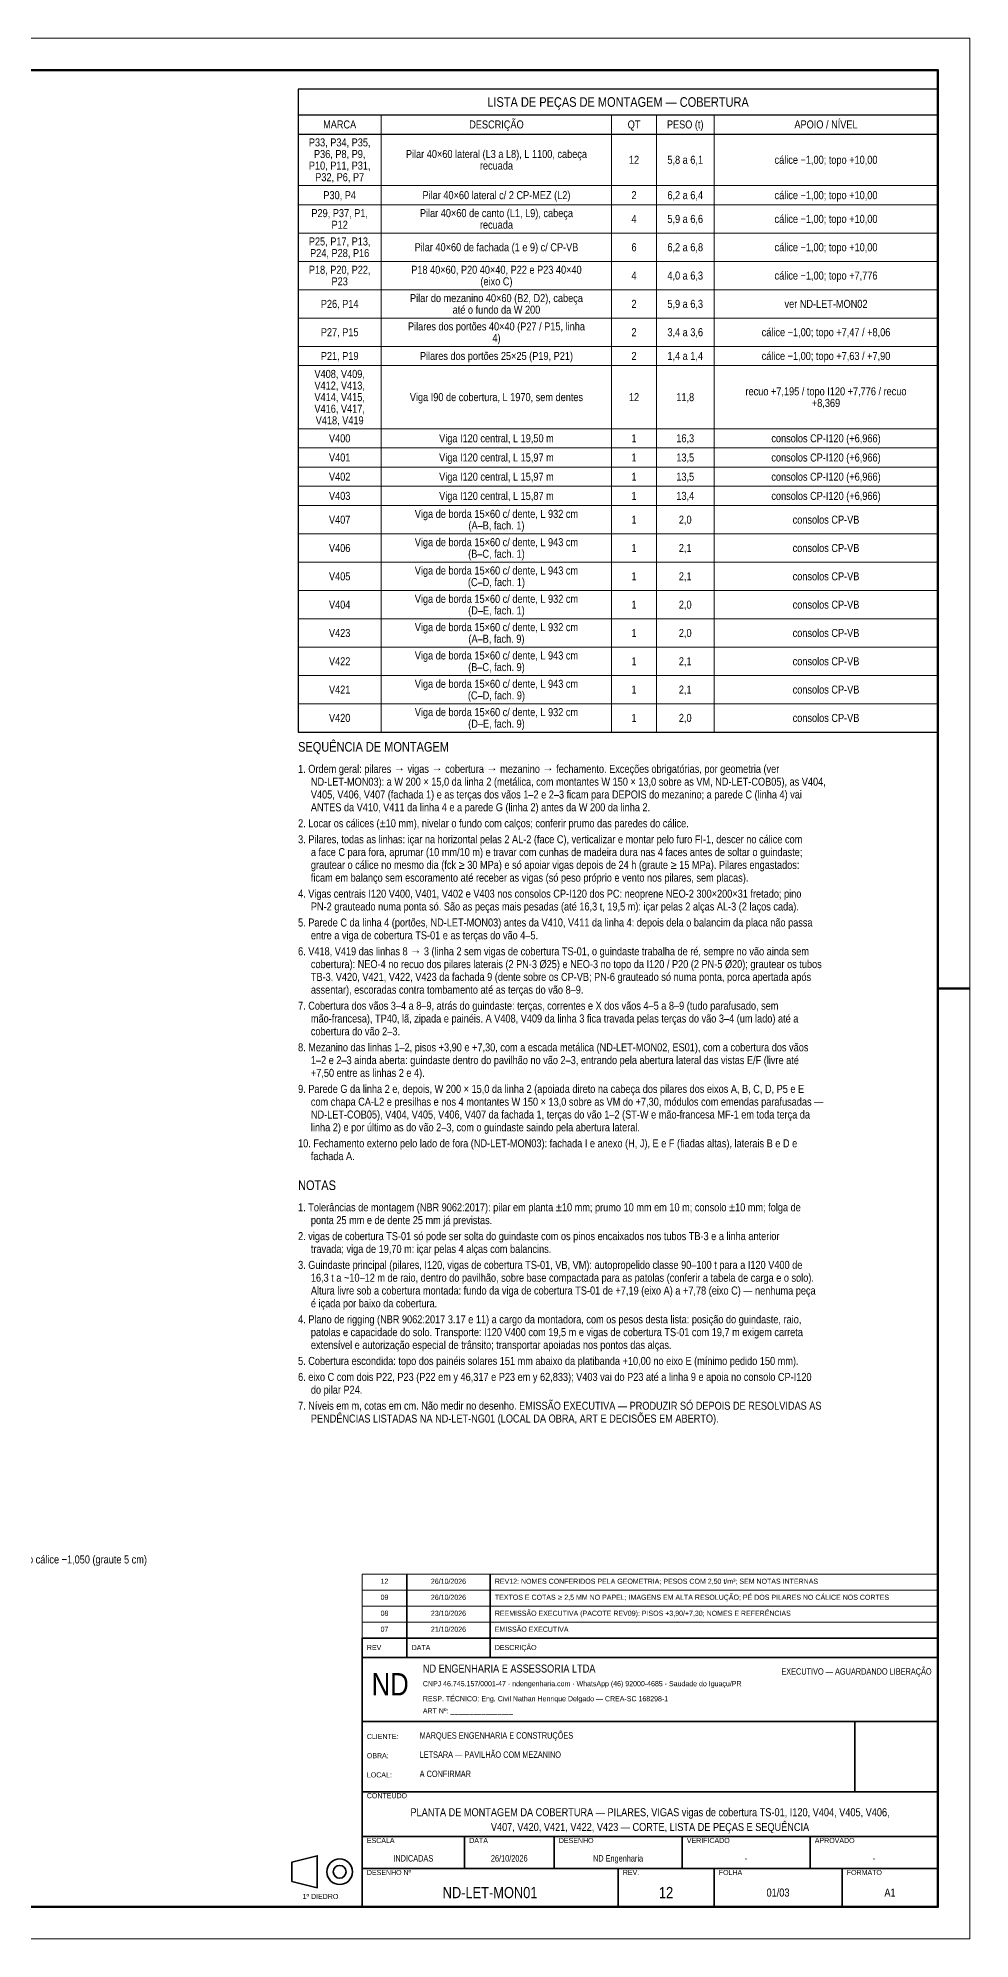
# Model space of a CAD drawing. Header units: millimetres. Extents: x 0 to 841, y 0 to 594.
# Drawn here: x 550 to 841, y 0 to 594 of the extents above; entities that cross this region are included whole.
import ezdxf
from ezdxf.enums import TextEntityAlignment as Align

# ---------------------------------------------------------------- set-up
doc = ezdxf.new("R2010")
doc.units = ezdxf.units.MM
doc.header["$LTSCALE"] = 0.5
for name, color, linetype, lineweight in [('CARIMBO', 7, 'Continuous', 35), ('CARIMBO_FINO', 8, 'Continuous', 18), ('MOLDURA', 7, 'Continuous', 50), ('TABELA', 7, 'Continuous', 25), ('TABELA_FINA', 8, 'Continuous', 13), ('TEXTO', 7, 'Continuous', 18), ('TITULO', 7, 'Continuous', 25)]:
    doc.layers.add(name, color=color, linetype=linetype, lineweight=lineweight)
doc.layers.add('COTA', color=32, linetype='Continuous', lineweight=13, true_color=0x954a00)
doc.styles.add('ND', font='DejaVuSansCondensed.ttf')

msp = doc.modelspace()

# ---------------------------------------------------------------- linework, layer by layer
at = {"layer": 'CARIMBO'}
for p, q in [((665, 88), (665, 114)), ((691, 88), (691, 114)), ((805, 46), (805, 68)), ((683, 22), (683, 32)), ((711, 22), (711, 32)), ((751, 22), (751, 32)), ((791, 22), (791, 32)), ((731, 10), (731, 22)), ((761, 10), (761, 22)), ((801, 10), (801, 22))]:
    msp.add_line(p, q, dxfattribs=at)
for points in [[(651, 88), (831, 88), (831, 94), (651, 94)], [(651, 68), (831, 68), (831, 88), (651, 88)], [(651, 46), (831, 46), (831, 68), (651, 68)], [(651, 32), (831, 32), (831, 46), (651, 46)], [(651, 22), (831, 22), (831, 32), (651, 32)], [(629, 18), (637, 16), (637, 26), (629, 24)], [(651, 10), (831, 10), (831, 22), (651, 22)]]:
    msp.add_lwpolyline(points, close=True, dxfattribs=at)
for radius in [4, 2]:
    msp.add_circle((644, 21), radius, dxfattribs=at)
at = {"layer": 'CARIMBO_FINO'}
for points in [[(0, 0), (841, 0), (841, 594), (0, 594)], [(651, 109), (831, 109), (831, 114), (651, 114)], [(651, 104), (831, 104), (831, 109), (651, 109)], [(651, 99), (831, 99), (831, 104), (651, 104)], [(651, 94), (831, 94), (831, 99), (651, 99)]]:
    msp.add_lwpolyline(points, close=True, dxfattribs=at)
at = {"layer": 'MOLDURA'}
msp.add_line((831, 297), (841, 297), dxfattribs=at)
msp.add_lwpolyline([(25, 10), (831, 10), (831, 584), (25, 584)], close=True, dxfattribs=at)
at = {"layer": 'TABELA'}
msp.add_line((631, 564), (831, 564), dxfattribs=at)
for points in [[(631, 570), (831, 570), (831, 578), (631, 578)], [(631, 377.125), (831, 377.125), (831, 578), (631, 578)]]:
    msp.add_lwpolyline(points, close=True, dxfattribs=at)
at = {"layer": 'TABELA_FINA'}
for p, q in [((657, 570), (657, 377.125)), ((729, 570), (729, 377.125)), ((743, 570), (743, 377.125)), ((761, 570), (761, 377.125)), ((631, 547.9), (831, 547.9)), ((631, 541.9), (831, 541.9)), ((631, 533.05), (831, 533.05)), ((631, 524.2), (831, 524.2)), ((631, 515.35), (831, 515.35)), ((631, 506.5), (831, 506.5)), ((631, 497.65), (831, 497.65)), ((631, 491.65), (831, 491.65)), ((631, 471.925), (831, 471.925)), ((631, 465.925), (831, 465.925)), ((631, 459.925), (831, 459.925)), ((631, 453.925), (831, 453.925)), ((631, 447.925), (831, 447.925)), ((631, 439.075), (831, 439.075)), ((631, 430.225), (831, 430.225)), ((631, 421.375), (831, 421.375)), ((631, 412.525), (831, 412.525)), ((631, 403.675), (831, 403.675)), ((631, 394.825), (831, 394.825)), ((631, 385.975), (831, 385.975)), ((631, 377.125), (831, 377.125))]:
    msp.add_line(p, q, dxfattribs=at)

# ---------------------------------------------------------------- texts
at = {"layer": 'COTA', "style": 'ND'}
msp.add_text('fundo dos pilares −1,000; fundo do cálice −1,050 (graute 5 cm)', height=2.5, dxfattribs=at).set_placement((504, 116.6), align=Align.BOTTOM_LEFT)
at = {"layer": 'TEXTO', "style": 'ND'}
for s, height, p in [('MARCA', 2.5, (644, 567)), ('DESCRIÇÃO', 2.5, (693, 567)), ('QT', 2.5, (736, 567)), ('PESO (t)', 2.5, (752, 567)), ('APOIO / NÍVEL', 2.5, (796, 567)), ('P33, P34, P35,', 2.5, (644, 561.3875)), ('P36, P8, P9,', 2.5, (644, 557.7625)), ('Pilar 40×60 lateral (L3 a L8), L 1100, cabeça', 2.5, (693, 557.7625)), ('P10, P11, P31,', 2.5, (644, 554.1375)), ('recuada', 2.5, (693, 554.1375)), ('12', 2.5, (736, 555.95)), ('5,8 a 6,1', 2.5, (752, 555.95)), ('cálice −1,00; topo +10,00', 2.5, (796, 555.95)), ('P32, P6, P7', 2.5, (644, 550.5125)), ('P29, P37, P1,', 2.5, (644, 539.2875)), ('P30, P4', 2.5, (644, 544.9)), ('Pilar 40×60 de canto (L1, L9), cabeça', 2.5, (693, 539.2875)), ('Pilar 40×60 lateral c/ 2 CP-MEZ (L2)', 2.5, (693, 544.9)), ('2', 2.5, (736, 544.9)), ('6,2 a 6,4', 2.5, (752, 544.9)), ('cálice −1,00; topo +10,00', 2.5, (796, 544.9)), ('P12', 2.5, (644, 535.6625)), ('recuada', 2.5, (693, 535.6625)), ('4', 2.5, (736, 537.475)), ('5,9 a 6,6', 2.5, (752, 537.475)), ('cálice −1,00; topo +10,00', 2.5, (796, 537.475)), ('P25, P17, P13,', 2.5, (644, 530.4375)), ('Pilar 40×60 de fachada (1 e 9) c/ CP-VB', 2.5, (693, 528.625)), ('6', 2.5, (736, 528.625)), ('6,2 a 6,8', 2.5, (752, 528.625)), ('cálice −1,00; topo +10,00', 2.5, (796, 528.625)), ('P18, P20, P22,', 2.5, (644, 521.5875)), ('P24, P28, P16', 2.5, (644, 526.8125)), ('P18 40×60, P20 40×40, P22 e P23 40×40', 2.5, (693, 521.5875)), ('P23', 2.5, (644, 517.9625)), ('(eixo C)', 2.5, (693, 517.9625)), ('4', 2.5, (736, 519.775)), ('4,0 a 6,3', 2.5, (752, 519.775)), ('cálice −1,00; topo +7,776', 2.5, (796, 519.775)), ('P26, P14', 2.5, (644, 510.925)), ('Pilar do mezanino 40×60 (B2, D2), cabeça', 2.5, (693, 512.7375)), ('2', 2.5, (736, 510.925)), ('5,9 a 6,3', 2.5, (752, 510.925)), ('ver ND-LET-MON02', 2.5, (796, 510.925)), ('Pilares dos portões 40×40 (P27 / P15, linha', 2.5, (693, 503.8875)), ('até o fundo da W 200', 2.5, (693, 509.1125)), ('P27, P15', 2.5, (644, 502.075)), ('4)', 2.5, (693, 500.2625)), ('2', 2.5, (736, 502.075)), ('3,4 a 3,6', 2.5, (752, 502.075)), ('cálice −1,00; topo +7,47 / +8,06', 2.5, (796, 502.075)), ('P21, P19', 2.5, (644, 494.65)), ('Pilares dos portões 25×25 (P19, P21)', 2.5, (693, 494.65)), ('2', 2.5, (736, 494.65)), ('1,4 a 1,4', 2.5, (752, 494.65)), ('cálice −1,00; topo +7,63 / +7,90', 2.5, (796, 494.65)), ('V408, V409,', 2.5, (644, 489.0375)), ('V412, V413,', 2.5, (644, 485.4125)), ('V414, V415,', 2.5, (644, 481.7875)), ('Viga I90 de cobertura, L 1970, sem dentes', 2.5, (693, 481.7875)), ('12', 2.5, (736, 481.7875)), ('11,8', 2.5, (752, 481.7875)), ('recuo +7,195 / topo I120 +7,776 / recuo', 2.5, (796, 483.6)), ('+8,369', 2.5, (796, 479.975)), ('V416, V417,', 2.5, (644, 478.1625)), ('V418, V419', 2.5, (644, 474.5375)), ('V400', 2.5, (644, 468.925)), ('Viga I120 central, L 19,50 m', 2.5, (693, 468.925)), ('1', 2.5, (736, 468.925)), ('16,3', 2.5, (752, 468.925)), ('consolos CP-I120 (+6,966)', 2.5, (796, 468.925)), ('V401', 2.5, (644, 462.925)), ('Viga I120 central, L 15,97 m', 2.5, (693, 462.925)), ('1', 2.5, (736, 462.925)), ('13,5', 2.5, (752, 462.925)), ('consolos CP-I120 (+6,966)', 2.5, (796, 462.925)), ('V402', 2.5, (644, 456.925)), ('Viga I120 central, L 15,97 m', 2.5, (693, 456.925)), ('1', 2.5, (736, 456.925)), ('13,5', 2.5, (752, 456.925)), ('consolos CP-I120 (+6,966)', 2.5, (796, 456.925)), ('V403', 2.5, (644, 450.925)), ('Viga I120 central, L 15,87 m', 2.5, (693, 450.925)), ('1', 2.5, (736, 450.925)), ('13,4', 2.5, (752, 450.925)), ('consolos CP-I120 (+6,966)', 2.5, (796, 450.925)), ('Viga de borda 15×60 c/ dente, L 932 cm', 2.5, (693, 445.3125)), ('V407', 2.5, (644, 443.5)), ('(A–B, fach. 1)', 2.5, (693, 441.6875)), ('1', 2.5, (736, 443.5)), ('2,0', 2.5, (752, 443.5)), ('consolos CP-VB', 2.5, (796, 443.5)), ('V406', 2.5, (644, 434.65)), ('Viga de borda 15×60 c/ dente, L 943 cm', 2.5, (693, 436.4625)), ('(B–C, fach. 1)', 2.5, (693, 432.8375)), ('1', 2.5, (736, 434.65)), ('2,1', 2.5, (752, 434.65)), ('consolos CP-VB', 2.5, (796, 434.65)), ('Viga de borda 15×60 c/ dente, L 943 cm', 2.5, (693, 427.6125)), ('V405', 2.5, (644, 425.8)), ('(C–D, fach. 1)', 2.5, (693, 423.9875)), ('1', 2.5, (736, 425.8)), ('2,1', 2.5, (752, 425.8)), ('consolos CP-VB', 2.5, (796, 425.8)), ('V404', 2.5, (644, 416.95)), ('Viga de borda 15×60 c/ dente, L 932 cm', 2.5, (693, 418.7625)), ('(D–E, fach. 1)', 2.5, (693, 415.1375)), ('1', 2.5, (736, 416.95)), ('2,0', 2.5, (752, 416.95)), ('consolos CP-VB', 2.5, (796, 416.95)), ('Viga de borda 15×60 c/ dente, L 932 cm', 2.5, (693, 409.9125)), ('V423', 2.5, (644, 408.1)), ('(A–B, fach. 9)', 2.5, (693, 406.2875)), ('1', 2.5, (736, 408.1)), ('2,0', 2.5, (752, 408.1)), ('consolos CP-VB', 2.5, (796, 408.1)), ('V422', 2.5, (644, 399.25)), ('Viga de borda 15×60 c/ dente, L 943 cm', 2.5, (693, 401.0625)), ('(B–C, fach. 9)', 2.5, (693, 397.4375)), ('1', 2.5, (736, 399.25)), ('2,1', 2.5, (752, 399.25)), ('consolos CP-VB', 2.5, (796, 399.25)), ('Viga de borda 15×60 c/ dente, L 943 cm', 2.5, (693, 392.2125)), ('V421', 2.5, (644, 390.4)), ('(C–D, fach. 9)', 2.5, (693, 388.5875)), ('1', 2.5, (736, 390.4)), ('2,1', 2.5, (752, 390.4)), ('consolos CP-VB', 2.5, (796, 390.4)), ('V420', 2.5, (644, 381.55)), ('Viga de borda 15×60 c/ dente, L 932 cm', 2.5, (693, 383.3625)), ('(D–E, fach. 9)', 2.5, (693, 379.7375)), ('1', 2.5, (736, 381.55)), ('2,0', 2.5, (752, 381.55)), ('consolos CP-VB', 2.5, (796, 381.55)), ('INDICADAS', 2, (667, 25.2)), ('26/10/2026', 2, (697, 25.2)), ('ND Engenharia', 2, (731, 25.2)), ('-', 2, (771, 25.2)), ('-', 2, (811, 25.2))]:
    msp.add_text(s, height=height, dxfattribs=at).set_placement(p, align=Align.MIDDLE_CENTER)
for s, height, p in [('1. Ordem geral: pilares → vigas → cobertura → mezanino → fechamento. Exceções obrigatórias, por geometria (ver', 2.5, (631, 363.625)), ('ND-LET-MON03): a W 200 × 15,0 da linha 2 (metálica, com montantes W 150 × 13,0 sobre as VM, ND-LET-COB05), as V404,', 2.5, (635, 359.625)), ('V405, V406, V407 (fachada 1) e as terças dos vãos 1–2 e 2–3 ficam para DEPOIS do mezanino; a parede C (linha 4) vai', 2.5, (635, 355.625)), ('ANTES da V410, V411 da linha 4 e a parede G (linha 2) antes da W 200 da linha 2.', 2.5, (635, 351.625)), ('3. Pilares, todas as linhas: içar na horizontal pelas 2 AL-2 (face C), verticalizar e montar pelo furo FI-1, descer no cálice com', 2.5, (631, 341.625)), ('2. Locar os cálices (±10 mm), nivelar o fundo com calços; conferir prumo das paredes do cálice.', 2.5, (631, 346.625)), ('a face C para fora, aprumar (10 mm/10 m) e travar com cunhas de madeira dura nas 4 faces antes de soltar o guindaste;', 2.5, (635, 337.625)), ('ficam em balanço sem escoramento até receber as vigas (só peso próprio e vento nos pilares, sem placas).', 2.5, (635, 329.625)), ('grautear o cálice no mesmo dia (fck ≥ 30 MPa) e só apoiar vigas depois de 24 h (graute ≥ 15 MPa). Pilares engastados:', 2.5, (635, 333.625)), ('4. Vigas centrais I120 V400, V401, V402 e V403 nos consolos CP-I120 dos PC: neoprene NEO-2 300×200×31 fretado; pino', 2.5, (631, 324.625)), ('PN-2 grauteado numa ponta só. São as peças mais pesadas (até 16,3 t, 19,5 m): içar pelas 2 alças AL-3 (2 laços cada).', 2.5, (635, 320.625)), ('5. Parede C da linha 4 (portões, ND-LET-MON03) antes da V410, V411 da linha 4: depois dela o balancim da placa não passa', 2.5, (631, 315.625)), ('entre a viga de cobertura TS-01 e as terças do vão 4–5.', 2.5, (635, 311.625)), ('6. V418, V419 das linhas 8 → 3 (linha 2 sem vigas de cobertura TS-01, o guindaste trabalha de ré, sempre no vão ainda sem', 2.5, (631, 306.625)), ('cobertura): NEO-4 no recuo dos pilares laterais (2 PN-3 Ø25) e NEO-3 no topo da I120 / P20 (2 PN-5 Ø20); grautear os tubos', 2.5, (635, 302.625)), ('TB-3. V420, V421, V422, V423 da fachada 9 (dente sobre os CP-VB; PN-6 grauteado só numa ponta, porca apertada após', 2.5, (635, 298.625)), ('assentar), escoradas contra tombamento até as terças do vão 8–9.', 2.5, (635, 294.625)), ('7. Cobertura dos vãos 3–4 a 8–9, atrás do guindaste: terças, correntes e X dos vãos 4–5 a 8–9 (tudo parafusado, sem', 2.5, (631, 289.625)), ('mão-francesa), TP40, lã, zipada e painéis. A V408, V409 da linha 3 fica travada pelas terças do vão 3–4 (um lado) até a', 2.5, (635, 285.625)), ('8. Mezanino das linhas 1–2, pisos +3,90 e +7,30, com a escada metálica (ND-LET-MON02, ES01), com a cobertura dos vãos', 2.5, (631, 276.625)), ('cobertura do vão 2–3.', 2.5, (635, 281.625)), ('1–2 e 2–3 ainda aberta: guindaste dentro do pavilhão no vão 2–3, entrando pela abertura lateral das vistas E/F (livre até', 2.5, (635, 272.625)), ('+7,50 entre as linhas 2 e 4).', 2.5, (635, 268.625)), ('9. Parede G da linha 2 e, depois, W 200 × 15,0 da linha 2 (apoiada direto na cabeça dos pilares dos eixos A, B, C, D, P5 e E', 2.5, (631, 263.625)), ('com chapa CA-L2 e presilhas e nos 4 montantes W 150 × 13,0 sobre as VM do +7,30, módulos com emendas parafusadas —', 2.5, (635, 259.625)), ('ND-LET-COB05), V404, V405, V406, V407 da fachada 1, terças do vão 1–2 (ST-W e mão-francesa MF-1 em toda terça da', 2.5, (635, 255.625)), ('10. Fechamento externo pelo lado de fora (ND-LET-MON03): fachada I e anexo (H, J), E e F (fiadas altas), laterais B e D e', 2.5, (631, 246.625)), ('linha 2) e por último as do vão 2–3, com o guindaste saindo pela abertura lateral.', 2.5, (635, 251.625)), ('fachada A.', 2.5, (635, 242.625)), ('1. Tolerâncias de montagem (NBR 9062:2017): pilar em planta ±10 mm; prumo 10 mm em 10 m; consolo ±10 mm; folga de', 2.5, (631, 226.625)), ('ponta 25 mm e de dente 25 mm já previstas.', 2.5, (635, 222.625)), ('2. vigas de cobertura TS-01 só pode ser solta do guindaste com os pinos encaixados nos tubos TB-3 e a linha anterior', 2.5, (631, 217.625)), ('travada; viga de 19,70 m: içar pelas 4 alças com balancins.', 2.5, (635, 213.625)), ('3. Guindaste principal (pilares, I120, vigas de cobertura TS-01, VB, VM): autopropelido classe 90–100 t para a I120 V400 de', 2.5, (631, 208.625)), ('16,3 t a ~10–12 m de raio, dentro do pavilhão, sobre base compactada para as patolas (conferir a tabela de carga e o solo).', 2.5, (635, 204.625)), ('Altura livre sob a cobertura montada: fundo da viga de cobertura TS-01 de +7,19 (eixo A) a +7,78 (eixo C) — nenhuma peça', 2.5, (635, 200.625)), ('é içada por baixo da cobertura.', 2.5, (635, 196.625)), ('4. Plano de rigging (NBR 9062:2017 3.17 e 11) a cargo da montadora, com os pesos desta lista: posição do guindaste, raio,', 2.5, (631, 191.625)), ('patolas e capacidade do solo. Transporte: I120 V400 com 19,5 m e vigas de cobertura TS-01 com 19,7 m exigem carreta', 2.5, (635, 187.625)), ('extensível e autorização especial de trânsito; transportar apoiadas nos pontos das alças.', 2.5, (635, 183.625)), ('5. Cobertura escondida: topo dos painéis solares 151 mm abaixo da platibanda +10,00 no eixo E (mínimo pedido 150 mm).', 2.5, (631, 178.625)), ('6. eixo C com dois P22, P23 (P22 em y 46,317 e P23 em y 62,833); V403 vai do P23 até a linha 9 e apoia no consolo CP-I120', 2.5, (631, 173.625)), ('do pilar P24.', 2.5, (635, 169.625)), ('7. Níveis em m, cotas em cm. Não medir no desenho. EMISSÃO EXECUTIVA — PRODUZIR SÓ DEPOIS DE RESOLVIDAS AS', 2.5, (631, 164.625)), ('PENDÊNCIAS LISTADAS NA ND-LET-NG01 (LOCAL DA OBRA, ART E DECISÕES EM ABERTO).', 2.5, (635, 160.625)), ('TEXTOS E COTAS ≥ 2,5 MM NO PAPEL; IMAGENS EM ALTA RESOLUÇÃO; PÉ DOS PILARES NO CÁLICE NOS CORTES', 1.6, (692.5, 105.5)), ('REV12: NOMES CONFERIDOS PELA GEOMETRIA; PESOS COM 2,50 t/m³; SEM NOTAS INTERNAS', 1.6, (692.5, 110.5)), ('REEMISSÃO EXECUTIVA (PACOTE REV09): PISOS +3,90/+7,30; NOMES E REFERÊNCIAS', 1.6, (692.5, 100.5)), ('EMISSÃO EXECUTIVA', 1.6, (692.5, 95.5)), ('REV', 1.6, (652.5, 89.8)), ('DATA', 1.6, (666.5, 89.8)), ('DESCRIÇÃO', 1.6, (692.5, 89.8)), ('CNPJ 46.745.157/0001-47 · ndengenharia.com · WhatsApp (46) 92000-4685 · Saudade do Iguaçu/PR', 1.6, (670, 78.5)), ('ART Nº: ________________', 1.6, (670, 70)), ('RESP. TÉCNICO: Eng. Civil Nathan Henrique Delgado — CREA-SC 168298-1', 1.6, (670, 73.8)), ('CLIENTE:', 1.6, (652.5, 62)), ('MARQUES ENGENHARIA E CONSTRUÇÕES', 2, (669, 62)), ('OBRA:', 1.6, (652.5, 56)), ('LETSARA — PAVILHÃO COM MEZANINO', 2, (669, 56)), ('LOCAL:', 1.6, (652.5, 50)), ('A CONFIRMAR', 2, (669, 50)), ('CONTEÚDO', 1.6, (652.5, 43.5)), ('ESCALA', 1.6, (652.5, 29.5)), ('DATA', 1.6, (684.5, 29.5)), ('DESENHO', 1.6, (712.5, 29.5)), ('VERIFICADO', 1.6, (752.5, 29.5)), ('APROVADO', 1.6, (792.5, 29.5)), ('DESENHO Nº', 1.6, (652.5, 19.5)), ('REV.', 1.6, (732.5, 19.5)), ('FOLHA', 1.6, (762.5, 19.5)), ('FORMATO', 1.6, (802.5, 19.5))]:
    msp.add_text(s, height=height, dxfattribs=at).set_placement(p, align=Align.BOTTOM_LEFT)
for s, p in [('09', (658, 105.5)), ('12', (658, 110.5)), ('26/10/2026', (678, 110.5)), ('26/10/2026', (678, 105.5)), ('08', (658, 100.5)), ('23/10/2026', (678, 100.5)), ('07', (658, 95.5)), ('21/10/2026', (678, 95.5)), ('1º DIEDRO', (638, 12))]:
    msp.add_text(s, height=1.6, dxfattribs=at).set_placement(p, align=Align.BOTTOM_CENTER)
at = {"layer": 'TITULO', "style": 'ND'}
for s, height, p in [('LISTA DE PEÇAS DE MONTAGEM — COBERTURA', 3, (731, 574)), ('PLANTA DE MONTAGEM DA COBERTURA — PILARES, VIGAS vigas de cobertura TS-01, I120, V404, V405, V406,', 2.5, (741, 39.6)), ('V407, V420, V421, V422, V423 — CORTE, LISTA DE PEÇAS E SEQUÊNCIA', 2.5, (741, 35)), ('ND-LET-MON01', 3.5, (691, 14.5)), ('12', 3.5, (746, 14.5)), ('01/03', 2.5, (781, 14.5)), ('A1', 2.5, (816, 14.5))]:
    msp.add_text(s, height=height, dxfattribs=at).set_placement(p, align=Align.MIDDLE_CENTER)
for s, height, p in [('SEQUÊNCIA DE MONTAGEM', 3, (631, 370.125)), ('NOTAS', 3, (631, 233.125)), ('ND ENGENHARIA E ASSESSORIA LTDA', 2.5, (670, 82.5)), ('ND', 7, (654, 74))]:
    msp.add_text(s, height=height, dxfattribs=at).set_placement(p, align=Align.BOTTOM_LEFT)
msp.add_text('EXECUTIVO — AGUARDANDO LIBERAÇÃO', height=2, dxfattribs=at).set_placement((829, 82), align=Align.BOTTOM_RIGHT)

doc.saveas('drawing.dxf')
